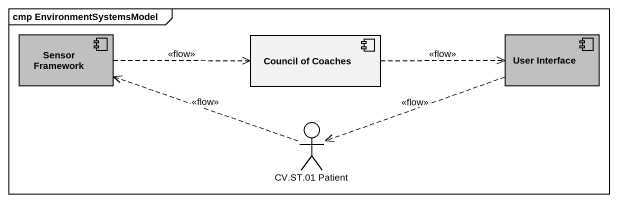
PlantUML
@startuml
mainframe cmp EnvironmentSystemsModel
component "Sensor Framework" as Sensor_Framework #C0C0C0
component "Council of Coaches" as Council_of_Coaches
component "User Interface" as User_Interface #C0C0C0
actor "CV.ST.01 Patient" as CV_ST_01_Patient
Sensor_Framework .right.> Council_of_Coaches : <<flow>>
Council_of_Coaches .right.> User_Interface : <<flow>>
User_Interface .left.> CV_ST_01_Patient : <<flow>>
CV_ST_01_Patient .left.> Sensor_Framework : <<flow>>
@enduml
